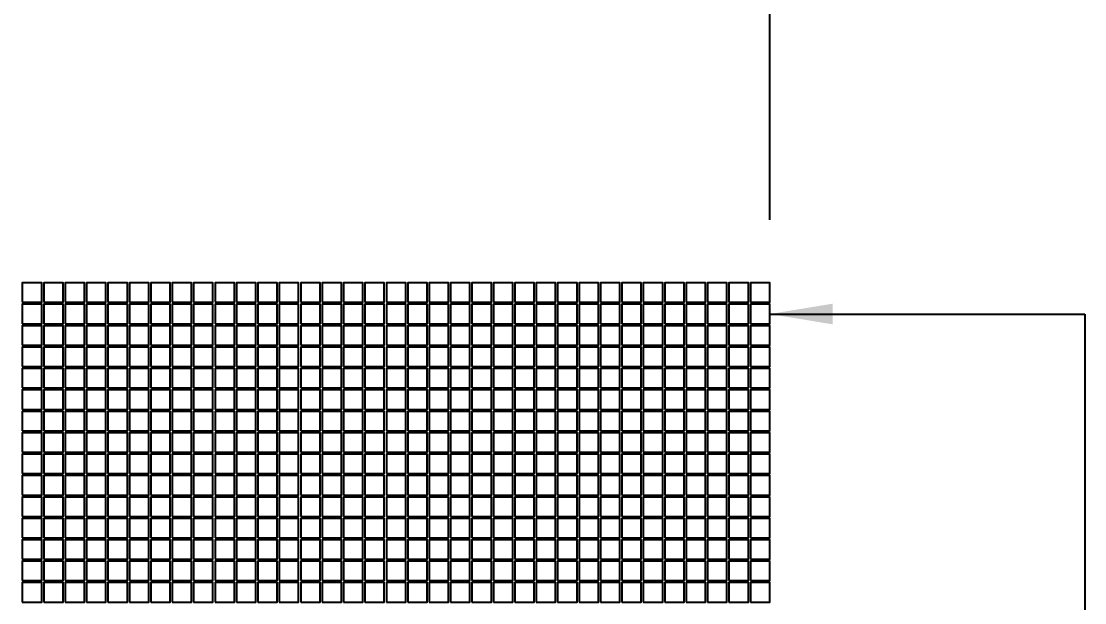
# Model space of a CAD drawing. Extents: x -1 to 152, y 0 to 80.
# Drawn here: x 95.8 to 104.24, y 58.66 to 63.28 of the extents above; entities that cross this region are included whole.
import ezdxf

# ---------------------------------------------------------------- set-up
doc = ezdxf.new("R2010")
doc.units = 0
doc.header["$MEASUREMENT"] = 0
for name, color, linetype in [('Dimension', 7, 'Continuous'), ('Index', 7, 'Continuous'), ('Pixel', 4, 'Continuous')]:
    doc.layers.add(name, color=color, linetype=linetype)
doc.styles.get("Standard").update_dxf_attribs({"font": 'TIMES.TTF'})
doc.dimstyles.get("Standard").update_dxf_attribs({"dimtxt": 0.18, "dimasz": 0.18, "dimexe": 0.18, "dimexo": 0.0625, "dimgap": 0.09, "dimtad": 0, "dimtih": 1, "dimtoh": 1, "dimdec": 4, "dimzin": 0, "dimdsep": 46, "dimtxsty": 'Standard', "dimcen": 0.09, "dimadec": 0, "dimazin": 0, "dimtfac": 1, "dimtdec": 4, "dimtofl": 0, "dimtmove": 0, "dimatfit": 3, "dimfxl": 0, "dimtolj": 1, "dimtzin": 0, "dimarcsym": 0})

# ---------------------------------------------------------------- blocks, each defined once
blk = doc.blocks.new('*D22')
at = {"layer": 'Defpoints', "color": 0}
for p in [(101.744, 65), (80, 61.204), (101.744, 61.204)]:
    blk.add_point(p, dxfattribs=at)
at = {"layer": 'Dimension', "color": 0, "lineweight": -2}
for p, q in [((80, 61.704), (80, 65.5)), ((101.744, 61.704), (101.744, 65.5)), ((80.5, 65), (84.776, 65)), ((101.244, 65), (96.968, 65))]:
    blk.add_line(p, q, dxfattribs=at)
at = {"layer": 'Dimension', "color": 0}
for points in [[(80.5, 65.0833), (80.5, 64.9167), (80, 65)], [(101.244, 65.0833), (101.244, 64.9167), (101.744, 65)]]:
    blk.add_solid(points, dxfattribs=at)
at = {"layer": 'Dimension', "color": 0, "insert": (90.872, 65), "char_height": 0.8, "attachment_point": 5}
blk.add_mtext('\\A1;P0.17x128-0.016=21.744', dxfattribs=at)

msp = doc.modelspace()

# ---------------------------------------------------------------- linework, layer by layer
at = {"layer": 'Pixel', "color": 2}
for points in [[(95.81, 61.05), (95.964, 61.05), (95.964, 61.204), (95.81, 61.204)], [(95.98, 61.05), (96.134, 61.05), (96.134, 61.204), (95.98, 61.204)], [(96.15, 61.05), (96.304, 61.05), (96.304, 61.204), (96.15, 61.204)], [(96.32, 61.05), (96.474, 61.05), (96.474, 61.204), (96.32, 61.204)], [(96.49, 61.05), (96.644, 61.05), (96.644, 61.204), (96.49, 61.204)], [(96.66, 61.05), (96.814, 61.05), (96.814, 61.204), (96.66, 61.204)], [(96.83, 61.05), (96.984, 61.05), (96.984, 61.204), (96.83, 61.204)], [(97, 61.05), (97.154, 61.05), (97.154, 61.204), (97, 61.204)], [(97.17, 61.05), (97.324, 61.05), (97.324, 61.204), (97.17, 61.204)], [(97.34, 61.05), (97.494, 61.05), (97.494, 61.204), (97.34, 61.204)], [(97.51, 61.05), (97.664, 61.05), (97.664, 61.204), (97.51, 61.204)], [(97.68, 61.05), (97.834, 61.05), (97.834, 61.204), (97.68, 61.204)], [(97.85, 61.05), (98.004, 61.05), (98.004, 61.204), (97.85, 61.204)], [(98.02, 61.05), (98.174, 61.05), (98.174, 61.204), (98.02, 61.204)], [(98.19, 61.05), (98.344, 61.05), (98.344, 61.204), (98.19, 61.204)], [(98.36, 61.05), (98.514, 61.05), (98.514, 61.204), (98.36, 61.204)], [(98.53, 61.05), (98.684, 61.05), (98.684, 61.204), (98.53, 61.204)], [(98.7, 61.05), (98.854, 61.05), (98.854, 61.204), (98.7, 61.204)], [(98.87, 61.05), (99.024, 61.05), (99.024, 61.204), (98.87, 61.204)], [(99.04, 61.05), (99.194, 61.05), (99.194, 61.204), (99.04, 61.204)], [(99.21, 61.05), (99.364, 61.05), (99.364, 61.204), (99.21, 61.204)], [(99.38, 61.05), (99.534, 61.05), (99.534, 61.204), (99.38, 61.204)], [(99.55, 61.05), (99.704, 61.05), (99.704, 61.204), (99.55, 61.204)], [(99.72, 61.05), (99.874, 61.05), (99.874, 61.204), (99.72, 61.204)], [(99.89, 61.05), (100.044, 61.05), (100.044, 61.204), (99.89, 61.204)], [(100.06, 61.05), (100.214, 61.05), (100.214, 61.204), (100.06, 61.204)], [(100.23, 61.05), (100.384, 61.05), (100.384, 61.204), (100.23, 61.204)], [(100.4, 61.05), (100.554, 61.05), (100.554, 61.204), (100.4, 61.204)], [(100.57, 61.05), (100.724, 61.05), (100.724, 61.204), (100.57, 61.204)], [(100.74, 61.05), (100.894, 61.05), (100.894, 61.204), (100.74, 61.204)], [(100.91, 61.05), (101.064, 61.05), (101.064, 61.204), (100.91, 61.204)], [(101.08, 61.05), (101.234, 61.05), (101.234, 61.204), (101.08, 61.204)], [(101.25, 61.05), (101.404, 61.05), (101.404, 61.204), (101.25, 61.204)], [(101.42, 61.05), (101.574, 61.05), (101.574, 61.204), (101.42, 61.204)], [(101.59, 61.05), (101.744, 61.05), (101.744, 61.204), (101.59, 61.204)], [(95.81, 60.88), (95.964, 60.88), (95.964, 61.034), (95.81, 61.034)], [(95.98, 60.88), (96.134, 60.88), (96.134, 61.034), (95.98, 61.034)], [(96.15, 60.88), (96.304, 60.88), (96.304, 61.034), (96.15, 61.034)], [(96.32, 60.88), (96.474, 60.88), (96.474, 61.034), (96.32, 61.034)], [(96.49, 60.88), (96.644, 60.88), (96.644, 61.034), (96.49, 61.034)], [(96.66, 60.88), (96.814, 60.88), (96.814, 61.034), (96.66, 61.034)], [(96.83, 60.88), (96.984, 60.88), (96.984, 61.034), (96.83, 61.034)], [(97, 60.88), (97.154, 60.88), (97.154, 61.034), (97, 61.034)], [(97.17, 60.88), (97.324, 60.88), (97.324, 61.034), (97.17, 61.034)], [(97.34, 60.88), (97.494, 60.88), (97.494, 61.034), (97.34, 61.034)], [(97.51, 60.88), (97.664, 60.88), (97.664, 61.034), (97.51, 61.034)], [(97.68, 60.88), (97.834, 60.88), (97.834, 61.034), (97.68, 61.034)], [(97.85, 60.88), (98.004, 60.88), (98.004, 61.034), (97.85, 61.034)], [(98.02, 60.88), (98.174, 60.88), (98.174, 61.034), (98.02, 61.034)], [(98.19, 60.88), (98.344, 60.88), (98.344, 61.034), (98.19, 61.034)], [(98.36, 60.88), (98.514, 60.88), (98.514, 61.034), (98.36, 61.034)], [(98.53, 60.88), (98.684, 60.88), (98.684, 61.034), (98.53, 61.034)], [(98.7, 60.88), (98.854, 60.88), (98.854, 61.034), (98.7, 61.034)], [(98.87, 60.88), (99.024, 60.88), (99.024, 61.034), (98.87, 61.034)], [(99.04, 60.88), (99.194, 60.88), (99.194, 61.034), (99.04, 61.034)], [(99.21, 60.88), (99.364, 60.88), (99.364, 61.034), (99.21, 61.034)], [(99.38, 60.88), (99.534, 60.88), (99.534, 61.034), (99.38, 61.034)], [(99.55, 60.88), (99.704, 60.88), (99.704, 61.034), (99.55, 61.034)], [(99.72, 60.88), (99.874, 60.88), (99.874, 61.034), (99.72, 61.034)], [(99.89, 60.88), (100.044, 60.88), (100.044, 61.034), (99.89, 61.034)], [(100.06, 60.88), (100.214, 60.88), (100.214, 61.034), (100.06, 61.034)], [(100.23, 60.88), (100.384, 60.88), (100.384, 61.034), (100.23, 61.034)], [(100.4, 60.88), (100.554, 60.88), (100.554, 61.034), (100.4, 61.034)], [(100.57, 60.88), (100.724, 60.88), (100.724, 61.034), (100.57, 61.034)], [(100.74, 60.88), (100.894, 60.88), (100.894, 61.034), (100.74, 61.034)], [(100.91, 60.88), (101.064, 60.88), (101.064, 61.034), (100.91, 61.034)], [(101.08, 60.88), (101.234, 60.88), (101.234, 61.034), (101.08, 61.034)], [(101.25, 60.88), (101.404, 60.88), (101.404, 61.034), (101.25, 61.034)], [(101.42, 60.88), (101.574, 60.88), (101.574, 61.034), (101.42, 61.034)], [(101.59, 60.88), (101.744, 60.88), (101.744, 61.034), (101.59, 61.034)], [(95.81, 60.71), (95.964, 60.71), (95.964, 60.864), (95.81, 60.864)], [(95.98, 60.71), (96.134, 60.71), (96.134, 60.864), (95.98, 60.864)], [(96.15, 60.71), (96.304, 60.71), (96.304, 60.864), (96.15, 60.864)], [(96.32, 60.71), (96.474, 60.71), (96.474, 60.864), (96.32, 60.864)], [(96.49, 60.71), (96.644, 60.71), (96.644, 60.864), (96.49, 60.864)], [(96.66, 60.71), (96.814, 60.71), (96.814, 60.864), (96.66, 60.864)], [(96.83, 60.71), (96.984, 60.71), (96.984, 60.864), (96.83, 60.864)], [(97, 60.71), (97.154, 60.71), (97.154, 60.864), (97, 60.864)], [(97.17, 60.71), (97.324, 60.71), (97.324, 60.864), (97.17, 60.864)], [(97.34, 60.71), (97.494, 60.71), (97.494, 60.864), (97.34, 60.864)], [(97.51, 60.71), (97.664, 60.71), (97.664, 60.864), (97.51, 60.864)], [(97.68, 60.71), (97.834, 60.71), (97.834, 60.864), (97.68, 60.864)], [(97.85, 60.71), (98.004, 60.71), (98.004, 60.864), (97.85, 60.864)], [(98.02, 60.71), (98.174, 60.71), (98.174, 60.864), (98.02, 60.864)], [(98.19, 60.71), (98.344, 60.71), (98.344, 60.864), (98.19, 60.864)], [(98.36, 60.71), (98.514, 60.71), (98.514, 60.864), (98.36, 60.864)], [(98.53, 60.71), (98.684, 60.71), (98.684, 60.864), (98.53, 60.864)], [(98.7, 60.71), (98.854, 60.71), (98.854, 60.864), (98.7, 60.864)], [(98.87, 60.71), (99.024, 60.71), (99.024, 60.864), (98.87, 60.864)], [(99.04, 60.71), (99.194, 60.71), (99.194, 60.864), (99.04, 60.864)], [(99.21, 60.71), (99.364, 60.71), (99.364, 60.864), (99.21, 60.864)], [(99.38, 60.71), (99.534, 60.71), (99.534, 60.864), (99.38, 60.864)], [(99.55, 60.71), (99.704, 60.71), (99.704, 60.864), (99.55, 60.864)], [(99.72, 60.71), (99.874, 60.71), (99.874, 60.864), (99.72, 60.864)], [(99.89, 60.71), (100.044, 60.71), (100.044, 60.864), (99.89, 60.864)], [(100.06, 60.71), (100.214, 60.71), (100.214, 60.864), (100.06, 60.864)], [(100.23, 60.71), (100.384, 60.71), (100.384, 60.864), (100.23, 60.864)], [(100.4, 60.71), (100.554, 60.71), (100.554, 60.864), (100.4, 60.864)], [(100.57, 60.71), (100.724, 60.71), (100.724, 60.864), (100.57, 60.864)], [(100.74, 60.71), (100.894, 60.71), (100.894, 60.864), (100.74, 60.864)], [(100.91, 60.71), (101.064, 60.71), (101.064, 60.864), (100.91, 60.864)], [(101.08, 60.71), (101.234, 60.71), (101.234, 60.864), (101.08, 60.864)], [(101.25, 60.71), (101.404, 60.71), (101.404, 60.864), (101.25, 60.864)], [(101.42, 60.71), (101.574, 60.71), (101.574, 60.864), (101.42, 60.864)], [(101.59, 60.71), (101.744, 60.71), (101.744, 60.864), (101.59, 60.864)], [(95.81, 60.54), (95.964, 60.54), (95.964, 60.694), (95.81, 60.694)], [(95.98, 60.54), (96.134, 60.54), (96.134, 60.694), (95.98, 60.694)], [(96.15, 60.54), (96.304, 60.54), (96.304, 60.694), (96.15, 60.694)], [(96.32, 60.54), (96.474, 60.54), (96.474, 60.694), (96.32, 60.694)], [(96.49, 60.54), (96.644, 60.54), (96.644, 60.694), (96.49, 60.694)], [(96.66, 60.54), (96.814, 60.54), (96.814, 60.694), (96.66, 60.694)], [(96.83, 60.54), (96.984, 60.54), (96.984, 60.694), (96.83, 60.694)], [(97, 60.54), (97.154, 60.54), (97.154, 60.694), (97, 60.694)], [(97.17, 60.54), (97.324, 60.54), (97.324, 60.694), (97.17, 60.694)], [(97.34, 60.54), (97.494, 60.54), (97.494, 60.694), (97.34, 60.694)], [(97.51, 60.54), (97.664, 60.54), (97.664, 60.694), (97.51, 60.694)], [(97.68, 60.54), (97.834, 60.54), (97.834, 60.694), (97.68, 60.694)], [(97.85, 60.54), (98.004, 60.54), (98.004, 60.694), (97.85, 60.694)], [(98.02, 60.54), (98.174, 60.54), (98.174, 60.694), (98.02, 60.694)], [(98.19, 60.54), (98.344, 60.54), (98.344, 60.694), (98.19, 60.694)], [(98.36, 60.54), (98.514, 60.54), (98.514, 60.694), (98.36, 60.694)], [(98.53, 60.54), (98.684, 60.54), (98.684, 60.694), (98.53, 60.694)], [(98.7, 60.54), (98.854, 60.54), (98.854, 60.694), (98.7, 60.694)], [(98.87, 60.54), (99.024, 60.54), (99.024, 60.694), (98.87, 60.694)], [(99.04, 60.54), (99.194, 60.54), (99.194, 60.694), (99.04, 60.694)], [(99.21, 60.54), (99.364, 60.54), (99.364, 60.694), (99.21, 60.694)], [(99.38, 60.54), (99.534, 60.54), (99.534, 60.694), (99.38, 60.694)], [(99.55, 60.54), (99.704, 60.54), (99.704, 60.694), (99.55, 60.694)], [(99.72, 60.54), (99.874, 60.54), (99.874, 60.694), (99.72, 60.694)], [(99.89, 60.54), (100.044, 60.54), (100.044, 60.694), (99.89, 60.694)], [(100.06, 60.54), (100.214, 60.54), (100.214, 60.694), (100.06, 60.694)], [(100.23, 60.54), (100.384, 60.54), (100.384, 60.694), (100.23, 60.694)], [(100.4, 60.54), (100.554, 60.54), (100.554, 60.694), (100.4, 60.694)], [(100.57, 60.54), (100.724, 60.54), (100.724, 60.694), (100.57, 60.694)], [(100.74, 60.54), (100.894, 60.54), (100.894, 60.694), (100.74, 60.694)], [(100.91, 60.54), (101.064, 60.54), (101.064, 60.694), (100.91, 60.694)], [(101.08, 60.54), (101.234, 60.54), (101.234, 60.694), (101.08, 60.694)], [(101.25, 60.54), (101.404, 60.54), (101.404, 60.694), (101.25, 60.694)], [(101.42, 60.54), (101.574, 60.54), (101.574, 60.694), (101.42, 60.694)], [(101.59, 60.54), (101.744, 60.54), (101.744, 60.694), (101.59, 60.694)], [(95.81, 60.37), (95.964, 60.37), (95.964, 60.524), (95.81, 60.524)], [(95.98, 60.37), (96.134, 60.37), (96.134, 60.524), (95.98, 60.524)], [(96.15, 60.37), (96.304, 60.37), (96.304, 60.524), (96.15, 60.524)], [(96.32, 60.37), (96.474, 60.37), (96.474, 60.524), (96.32, 60.524)], [(96.49, 60.37), (96.644, 60.37), (96.644, 60.524), (96.49, 60.524)], [(96.66, 60.37), (96.814, 60.37), (96.814, 60.524), (96.66, 60.524)], [(96.83, 60.37), (96.984, 60.37), (96.984, 60.524), (96.83, 60.524)], [(97, 60.37), (97.154, 60.37), (97.154, 60.524), (97, 60.524)], [(97.17, 60.37), (97.324, 60.37), (97.324, 60.524), (97.17, 60.524)], [(97.34, 60.37), (97.494, 60.37), (97.494, 60.524), (97.34, 60.524)], [(97.51, 60.37), (97.664, 60.37), (97.664, 60.524), (97.51, 60.524)], [(97.68, 60.37), (97.834, 60.37), (97.834, 60.524), (97.68, 60.524)], [(97.85, 60.37), (98.004, 60.37), (98.004, 60.524), (97.85, 60.524)], [(98.02, 60.37), (98.174, 60.37), (98.174, 60.524), (98.02, 60.524)], [(98.19, 60.37), (98.344, 60.37), (98.344, 60.524), (98.19, 60.524)], [(98.36, 60.37), (98.514, 60.37), (98.514, 60.524), (98.36, 60.524)], [(98.53, 60.37), (98.684, 60.37), (98.684, 60.524), (98.53, 60.524)], [(98.7, 60.37), (98.854, 60.37), (98.854, 60.524), (98.7, 60.524)], [(98.87, 60.37), (99.024, 60.37), (99.024, 60.524), (98.87, 60.524)], [(99.04, 60.37), (99.194, 60.37), (99.194, 60.524), (99.04, 60.524)], [(99.21, 60.37), (99.364, 60.37), (99.364, 60.524), (99.21, 60.524)], [(99.38, 60.37), (99.534, 60.37), (99.534, 60.524), (99.38, 60.524)], [(99.55, 60.37), (99.704, 60.37), (99.704, 60.524), (99.55, 60.524)], [(99.72, 60.37), (99.874, 60.37), (99.874, 60.524), (99.72, 60.524)], [(99.89, 60.37), (100.044, 60.37), (100.044, 60.524), (99.89, 60.524)], [(100.06, 60.37), (100.214, 60.37), (100.214, 60.524), (100.06, 60.524)], [(100.23, 60.37), (100.384, 60.37), (100.384, 60.524), (100.23, 60.524)], [(100.4, 60.37), (100.554, 60.37), (100.554, 60.524), (100.4, 60.524)], [(100.57, 60.37), (100.724, 60.37), (100.724, 60.524), (100.57, 60.524)], [(100.74, 60.37), (100.894, 60.37), (100.894, 60.524), (100.74, 60.524)], [(100.91, 60.37), (101.064, 60.37), (101.064, 60.524), (100.91, 60.524)], [(101.08, 60.37), (101.234, 60.37), (101.234, 60.524), (101.08, 60.524)], [(101.25, 60.37), (101.404, 60.37), (101.404, 60.524), (101.25, 60.524)], [(101.42, 60.37), (101.574, 60.37), (101.574, 60.524), (101.42, 60.524)], [(101.59, 60.37), (101.744, 60.37), (101.744, 60.524), (101.59, 60.524)], [(95.81, 60.2), (95.964, 60.2), (95.964, 60.354), (95.81, 60.354)], [(95.98, 60.2), (96.134, 60.2), (96.134, 60.354), (95.98, 60.354)], [(96.15, 60.2), (96.304, 60.2), (96.304, 60.354), (96.15, 60.354)], [(96.32, 60.2), (96.474, 60.2), (96.474, 60.354), (96.32, 60.354)], [(96.49, 60.2), (96.644, 60.2), (96.644, 60.354), (96.49, 60.354)], [(96.66, 60.2), (96.814, 60.2), (96.814, 60.354), (96.66, 60.354)], [(96.83, 60.2), (96.984, 60.2), (96.984, 60.354), (96.83, 60.354)], [(97, 60.2), (97.154, 60.2), (97.154, 60.354), (97, 60.354)], [(97.17, 60.2), (97.324, 60.2), (97.324, 60.354), (97.17, 60.354)], [(97.34, 60.2), (97.494, 60.2), (97.494, 60.354), (97.34, 60.354)], [(97.51, 60.2), (97.664, 60.2), (97.664, 60.354), (97.51, 60.354)], [(97.68, 60.2), (97.834, 60.2), (97.834, 60.354), (97.68, 60.354)], [(97.85, 60.2), (98.004, 60.2), (98.004, 60.354), (97.85, 60.354)], [(98.02, 60.2), (98.174, 60.2), (98.174, 60.354), (98.02, 60.354)], [(98.19, 60.2), (98.344, 60.2), (98.344, 60.354), (98.19, 60.354)], [(98.36, 60.2), (98.514, 60.2), (98.514, 60.354), (98.36, 60.354)], [(98.53, 60.2), (98.684, 60.2), (98.684, 60.354), (98.53, 60.354)], [(98.7, 60.2), (98.854, 60.2), (98.854, 60.354), (98.7, 60.354)], [(98.87, 60.2), (99.024, 60.2), (99.024, 60.354), (98.87, 60.354)], [(99.04, 60.2), (99.194, 60.2), (99.194, 60.354), (99.04, 60.354)], [(99.21, 60.2), (99.364, 60.2), (99.364, 60.354), (99.21, 60.354)], [(99.38, 60.2), (99.534, 60.2), (99.534, 60.354), (99.38, 60.354)], [(99.55, 60.2), (99.704, 60.2), (99.704, 60.354), (99.55, 60.354)], [(99.72, 60.2), (99.874, 60.2), (99.874, 60.354), (99.72, 60.354)], [(99.89, 60.2), (100.044, 60.2), (100.044, 60.354), (99.89, 60.354)], [(100.06, 60.2), (100.214, 60.2), (100.214, 60.354), (100.06, 60.354)], [(100.23, 60.2), (100.384, 60.2), (100.384, 60.354), (100.23, 60.354)], [(100.4, 60.2), (100.554, 60.2), (100.554, 60.354), (100.4, 60.354)], [(100.57, 60.2), (100.724, 60.2), (100.724, 60.354), (100.57, 60.354)], [(100.74, 60.2), (100.894, 60.2), (100.894, 60.354), (100.74, 60.354)], [(100.91, 60.2), (101.064, 60.2), (101.064, 60.354), (100.91, 60.354)], [(101.08, 60.2), (101.234, 60.2), (101.234, 60.354), (101.08, 60.354)], [(101.25, 60.2), (101.404, 60.2), (101.404, 60.354), (101.25, 60.354)], [(101.42, 60.2), (101.574, 60.2), (101.574, 60.354), (101.42, 60.354)], [(101.59, 60.2), (101.744, 60.2), (101.744, 60.354), (101.59, 60.354)], [(95.81, 60.03), (95.964, 60.03), (95.964, 60.184), (95.81, 60.184)], [(95.98, 60.03), (96.134, 60.03), (96.134, 60.184), (95.98, 60.184)], [(96.15, 60.03), (96.304, 60.03), (96.304, 60.184), (96.15, 60.184)], [(96.32, 60.03), (96.474, 60.03), (96.474, 60.184), (96.32, 60.184)], [(96.49, 60.03), (96.644, 60.03), (96.644, 60.184), (96.49, 60.184)], [(96.66, 60.03), (96.814, 60.03), (96.814, 60.184), (96.66, 60.184)], [(96.83, 60.03), (96.984, 60.03), (96.984, 60.184), (96.83, 60.184)], [(97, 60.03), (97.154, 60.03), (97.154, 60.184), (97, 60.184)], [(97.17, 60.03), (97.324, 60.03), (97.324, 60.184), (97.17, 60.184)], [(97.34, 60.03), (97.494, 60.03), (97.494, 60.184), (97.34, 60.184)], [(97.51, 60.03), (97.664, 60.03), (97.664, 60.184), (97.51, 60.184)], [(97.68, 60.03), (97.834, 60.03), (97.834, 60.184), (97.68, 60.184)], [(97.85, 60.03), (98.004, 60.03), (98.004, 60.184), (97.85, 60.184)], [(98.02, 60.03), (98.174, 60.03), (98.174, 60.184), (98.02, 60.184)], [(98.19, 60.03), (98.344, 60.03), (98.344, 60.184), (98.19, 60.184)], [(98.36, 60.03), (98.514, 60.03), (98.514, 60.184), (98.36, 60.184)], [(98.53, 60.03), (98.684, 60.03), (98.684, 60.184), (98.53, 60.184)], [(98.7, 60.03), (98.854, 60.03), (98.854, 60.184), (98.7, 60.184)], [(98.87, 60.03), (99.024, 60.03), (99.024, 60.184), (98.87, 60.184)], [(99.04, 60.03), (99.194, 60.03), (99.194, 60.184), (99.04, 60.184)], [(99.21, 60.03), (99.364, 60.03), (99.364, 60.184), (99.21, 60.184)], [(99.38, 60.03), (99.534, 60.03), (99.534, 60.184), (99.38, 60.184)], [(99.55, 60.03), (99.704, 60.03), (99.704, 60.184), (99.55, 60.184)], [(99.72, 60.03), (99.874, 60.03), (99.874, 60.184), (99.72, 60.184)], [(99.89, 60.03), (100.044, 60.03), (100.044, 60.184), (99.89, 60.184)], [(100.06, 60.03), (100.214, 60.03), (100.214, 60.184), (100.06, 60.184)], [(100.23, 60.03), (100.384, 60.03), (100.384, 60.184), (100.23, 60.184)], [(100.4, 60.03), (100.554, 60.03), (100.554, 60.184), (100.4, 60.184)], [(100.57, 60.03), (100.724, 60.03), (100.724, 60.184), (100.57, 60.184)], [(100.74, 60.03), (100.894, 60.03), (100.894, 60.184), (100.74, 60.184)], [(100.91, 60.03), (101.064, 60.03), (101.064, 60.184), (100.91, 60.184)], [(101.08, 60.03), (101.234, 60.03), (101.234, 60.184), (101.08, 60.184)], [(101.25, 60.03), (101.404, 60.03), (101.404, 60.184), (101.25, 60.184)], [(101.42, 60.03), (101.574, 60.03), (101.574, 60.184), (101.42, 60.184)], [(101.59, 60.03), (101.744, 60.03), (101.744, 60.184), (101.59, 60.184)], [(95.81, 59.86), (95.964, 59.86), (95.964, 60.014), (95.81, 60.014)], [(95.98, 59.86), (96.134, 59.86), (96.134, 60.014), (95.98, 60.014)], [(96.15, 59.86), (96.304, 59.86), (96.304, 60.014), (96.15, 60.014)], [(96.32, 59.86), (96.474, 59.86), (96.474, 60.014), (96.32, 60.014)], [(96.49, 59.86), (96.644, 59.86), (96.644, 60.014), (96.49, 60.014)], [(96.66, 59.86), (96.814, 59.86), (96.814, 60.014), (96.66, 60.014)], [(96.83, 59.86), (96.984, 59.86), (96.984, 60.014), (96.83, 60.014)], [(97, 59.86), (97.154, 59.86), (97.154, 60.014), (97, 60.014)], [(97.17, 59.86), (97.324, 59.86), (97.324, 60.014), (97.17, 60.014)], [(97.34, 59.86), (97.494, 59.86), (97.494, 60.014), (97.34, 60.014)], [(97.51, 59.86), (97.664, 59.86), (97.664, 60.014), (97.51, 60.014)], [(97.68, 59.86), (97.834, 59.86), (97.834, 60.014), (97.68, 60.014)], [(97.85, 59.86), (98.004, 59.86), (98.004, 60.014), (97.85, 60.014)], [(98.02, 59.86), (98.174, 59.86), (98.174, 60.014), (98.02, 60.014)], [(98.19, 59.86), (98.344, 59.86), (98.344, 60.014), (98.19, 60.014)], [(98.36, 59.86), (98.514, 59.86), (98.514, 60.014), (98.36, 60.014)], [(98.53, 59.86), (98.684, 59.86), (98.684, 60.014), (98.53, 60.014)], [(98.7, 59.86), (98.854, 59.86), (98.854, 60.014), (98.7, 60.014)], [(98.87, 59.86), (99.024, 59.86), (99.024, 60.014), (98.87, 60.014)], [(99.04, 59.86), (99.194, 59.86), (99.194, 60.014), (99.04, 60.014)], [(99.21, 59.86), (99.364, 59.86), (99.364, 60.014), (99.21, 60.014)], [(99.38, 59.86), (99.534, 59.86), (99.534, 60.014), (99.38, 60.014)], [(99.55, 59.86), (99.704, 59.86), (99.704, 60.014), (99.55, 60.014)], [(99.72, 59.86), (99.874, 59.86), (99.874, 60.014), (99.72, 60.014)], [(99.89, 59.86), (100.044, 59.86), (100.044, 60.014), (99.89, 60.014)], [(100.06, 59.86), (100.214, 59.86), (100.214, 60.014), (100.06, 60.014)], [(100.23, 59.86), (100.384, 59.86), (100.384, 60.014), (100.23, 60.014)], [(100.4, 59.86), (100.554, 59.86), (100.554, 60.014), (100.4, 60.014)], [(100.57, 59.86), (100.724, 59.86), (100.724, 60.014), (100.57, 60.014)], [(100.74, 59.86), (100.894, 59.86), (100.894, 60.014), (100.74, 60.014)], [(100.91, 59.86), (101.064, 59.86), (101.064, 60.014), (100.91, 60.014)], [(101.08, 59.86), (101.234, 59.86), (101.234, 60.014), (101.08, 60.014)], [(101.25, 59.86), (101.404, 59.86), (101.404, 60.014), (101.25, 60.014)], [(101.42, 59.86), (101.574, 59.86), (101.574, 60.014), (101.42, 60.014)], [(101.59, 59.86), (101.744, 59.86), (101.744, 60.014), (101.59, 60.014)], [(95.81, 59.69), (95.964, 59.69), (95.964, 59.844), (95.81, 59.844)], [(95.98, 59.69), (96.134, 59.69), (96.134, 59.844), (95.98, 59.844)], [(96.15, 59.69), (96.304, 59.69), (96.304, 59.844), (96.15, 59.844)], [(96.32, 59.69), (96.474, 59.69), (96.474, 59.844), (96.32, 59.844)], [(96.49, 59.69), (96.644, 59.69), (96.644, 59.844), (96.49, 59.844)], [(96.66, 59.69), (96.814, 59.69), (96.814, 59.844), (96.66, 59.844)], [(96.83, 59.69), (96.984, 59.69), (96.984, 59.844), (96.83, 59.844)], [(97, 59.69), (97.154, 59.69), (97.154, 59.844), (97, 59.844)], [(97.17, 59.69), (97.324, 59.69), (97.324, 59.844), (97.17, 59.844)], [(97.34, 59.69), (97.494, 59.69), (97.494, 59.844), (97.34, 59.844)], [(97.51, 59.69), (97.664, 59.69), (97.664, 59.844), (97.51, 59.844)], [(97.68, 59.69), (97.834, 59.69), (97.834, 59.844), (97.68, 59.844)], [(97.85, 59.69), (98.004, 59.69), (98.004, 59.844), (97.85, 59.844)], [(98.02, 59.69), (98.174, 59.69), (98.174, 59.844), (98.02, 59.844)], [(98.19, 59.69), (98.344, 59.69), (98.344, 59.844), (98.19, 59.844)], [(98.36, 59.69), (98.514, 59.69), (98.514, 59.844), (98.36, 59.844)], [(98.53, 59.69), (98.684, 59.69), (98.684, 59.844), (98.53, 59.844)], [(98.7, 59.69), (98.854, 59.69), (98.854, 59.844), (98.7, 59.844)], [(98.87, 59.69), (99.024, 59.69), (99.024, 59.844), (98.87, 59.844)], [(99.04, 59.69), (99.194, 59.69), (99.194, 59.844), (99.04, 59.844)], [(99.21, 59.69), (99.364, 59.69), (99.364, 59.844), (99.21, 59.844)], [(99.38, 59.69), (99.534, 59.69), (99.534, 59.844), (99.38, 59.844)], [(99.55, 59.69), (99.704, 59.69), (99.704, 59.844), (99.55, 59.844)], [(99.72, 59.69), (99.874, 59.69), (99.874, 59.844), (99.72, 59.844)], [(99.89, 59.69), (100.044, 59.69), (100.044, 59.844), (99.89, 59.844)], [(100.06, 59.69), (100.214, 59.69), (100.214, 59.844), (100.06, 59.844)], [(100.23, 59.69), (100.384, 59.69), (100.384, 59.844), (100.23, 59.844)], [(100.4, 59.69), (100.554, 59.69), (100.554, 59.844), (100.4, 59.844)], [(100.57, 59.69), (100.724, 59.69), (100.724, 59.844), (100.57, 59.844)], [(100.74, 59.69), (100.894, 59.69), (100.894, 59.844), (100.74, 59.844)], [(100.91, 59.69), (101.064, 59.69), (101.064, 59.844), (100.91, 59.844)], [(101.08, 59.69), (101.234, 59.69), (101.234, 59.844), (101.08, 59.844)], [(101.25, 59.69), (101.404, 59.69), (101.404, 59.844), (101.25, 59.844)], [(101.42, 59.69), (101.574, 59.69), (101.574, 59.844), (101.42, 59.844)], [(101.59, 59.69), (101.744, 59.69), (101.744, 59.844), (101.59, 59.844)], [(95.81, 59.52), (95.964, 59.52), (95.964, 59.674), (95.81, 59.674)], [(95.98, 59.52), (96.134, 59.52), (96.134, 59.674), (95.98, 59.674)], [(96.15, 59.52), (96.304, 59.52), (96.304, 59.674), (96.15, 59.674)], [(96.32, 59.52), (96.474, 59.52), (96.474, 59.674), (96.32, 59.674)], [(96.49, 59.52), (96.644, 59.52), (96.644, 59.674), (96.49, 59.674)], [(96.66, 59.52), (96.814, 59.52), (96.814, 59.674), (96.66, 59.674)], [(96.83, 59.52), (96.984, 59.52), (96.984, 59.674), (96.83, 59.674)], [(97, 59.52), (97.154, 59.52), (97.154, 59.674), (97, 59.674)], [(97.17, 59.52), (97.324, 59.52), (97.324, 59.674), (97.17, 59.674)], [(97.34, 59.52), (97.494, 59.52), (97.494, 59.674), (97.34, 59.674)], [(97.51, 59.52), (97.664, 59.52), (97.664, 59.674), (97.51, 59.674)], [(97.68, 59.52), (97.834, 59.52), (97.834, 59.674), (97.68, 59.674)], [(97.85, 59.52), (98.004, 59.52), (98.004, 59.674), (97.85, 59.674)], [(98.02, 59.52), (98.174, 59.52), (98.174, 59.674), (98.02, 59.674)], [(98.19, 59.52), (98.344, 59.52), (98.344, 59.674), (98.19, 59.674)], [(98.36, 59.52), (98.514, 59.52), (98.514, 59.674), (98.36, 59.674)], [(98.53, 59.52), (98.684, 59.52), (98.684, 59.674), (98.53, 59.674)], [(98.7, 59.52), (98.854, 59.52), (98.854, 59.674), (98.7, 59.674)], [(98.87, 59.52), (99.024, 59.52), (99.024, 59.674), (98.87, 59.674)], [(99.04, 59.52), (99.194, 59.52), (99.194, 59.674), (99.04, 59.674)], [(99.21, 59.52), (99.364, 59.52), (99.364, 59.674), (99.21, 59.674)], [(99.38, 59.52), (99.534, 59.52), (99.534, 59.674), (99.38, 59.674)], [(99.55, 59.52), (99.704, 59.52), (99.704, 59.674), (99.55, 59.674)], [(99.72, 59.52), (99.874, 59.52), (99.874, 59.674), (99.72, 59.674)], [(99.89, 59.52), (100.044, 59.52), (100.044, 59.674), (99.89, 59.674)], [(100.06, 59.52), (100.214, 59.52), (100.214, 59.674), (100.06, 59.674)], [(100.23, 59.52), (100.384, 59.52), (100.384, 59.674), (100.23, 59.674)], [(100.4, 59.52), (100.554, 59.52), (100.554, 59.674), (100.4, 59.674)], [(100.57, 59.52), (100.724, 59.52), (100.724, 59.674), (100.57, 59.674)], [(100.74, 59.52), (100.894, 59.52), (100.894, 59.674), (100.74, 59.674)], [(100.91, 59.52), (101.064, 59.52), (101.064, 59.674), (100.91, 59.674)], [(101.08, 59.52), (101.234, 59.52), (101.234, 59.674), (101.08, 59.674)], [(101.25, 59.52), (101.404, 59.52), (101.404, 59.674), (101.25, 59.674)], [(101.42, 59.52), (101.574, 59.52), (101.574, 59.674), (101.42, 59.674)], [(101.59, 59.52), (101.744, 59.52), (101.744, 59.674), (101.59, 59.674)], [(95.81, 59.35), (95.964, 59.35), (95.964, 59.504), (95.81, 59.504)], [(95.98, 59.35), (96.134, 59.35), (96.134, 59.504), (95.98, 59.504)], [(96.15, 59.35), (96.304, 59.35), (96.304, 59.504), (96.15, 59.504)], [(96.32, 59.35), (96.474, 59.35), (96.474, 59.504), (96.32, 59.504)], [(96.49, 59.35), (96.644, 59.35), (96.644, 59.504), (96.49, 59.504)], [(96.66, 59.35), (96.814, 59.35), (96.814, 59.504), (96.66, 59.504)], [(96.83, 59.35), (96.984, 59.35), (96.984, 59.504), (96.83, 59.504)], [(97, 59.35), (97.154, 59.35), (97.154, 59.504), (97, 59.504)], [(97.17, 59.35), (97.324, 59.35), (97.324, 59.504), (97.17, 59.504)], [(97.34, 59.35), (97.494, 59.35), (97.494, 59.504), (97.34, 59.504)], [(97.51, 59.35), (97.664, 59.35), (97.664, 59.504), (97.51, 59.504)], [(97.68, 59.35), (97.834, 59.35), (97.834, 59.504), (97.68, 59.504)], [(97.85, 59.35), (98.004, 59.35), (98.004, 59.504), (97.85, 59.504)], [(98.02, 59.35), (98.174, 59.35), (98.174, 59.504), (98.02, 59.504)], [(98.19, 59.35), (98.344, 59.35), (98.344, 59.504), (98.19, 59.504)], [(98.36, 59.35), (98.514, 59.35), (98.514, 59.504), (98.36, 59.504)], [(98.53, 59.35), (98.684, 59.35), (98.684, 59.504), (98.53, 59.504)], [(98.7, 59.35), (98.854, 59.35), (98.854, 59.504), (98.7, 59.504)], [(98.87, 59.35), (99.024, 59.35), (99.024, 59.504), (98.87, 59.504)], [(99.04, 59.35), (99.194, 59.35), (99.194, 59.504), (99.04, 59.504)], [(99.21, 59.35), (99.364, 59.35), (99.364, 59.504), (99.21, 59.504)], [(99.38, 59.35), (99.534, 59.35), (99.534, 59.504), (99.38, 59.504)], [(99.55, 59.35), (99.704, 59.35), (99.704, 59.504), (99.55, 59.504)], [(99.72, 59.35), (99.874, 59.35), (99.874, 59.504), (99.72, 59.504)], [(99.89, 59.35), (100.044, 59.35), (100.044, 59.504), (99.89, 59.504)], [(100.06, 59.35), (100.214, 59.35), (100.214, 59.504), (100.06, 59.504)], [(100.23, 59.35), (100.384, 59.35), (100.384, 59.504), (100.23, 59.504)], [(100.4, 59.35), (100.554, 59.35), (100.554, 59.504), (100.4, 59.504)], [(100.57, 59.35), (100.724, 59.35), (100.724, 59.504), (100.57, 59.504)], [(100.74, 59.35), (100.894, 59.35), (100.894, 59.504), (100.74, 59.504)], [(100.91, 59.35), (101.064, 59.35), (101.064, 59.504), (100.91, 59.504)], [(101.08, 59.35), (101.234, 59.35), (101.234, 59.504), (101.08, 59.504)], [(101.25, 59.35), (101.404, 59.35), (101.404, 59.504), (101.25, 59.504)], [(101.42, 59.35), (101.574, 59.35), (101.574, 59.504), (101.42, 59.504)], [(101.59, 59.35), (101.744, 59.35), (101.744, 59.504), (101.59, 59.504)], [(95.81, 59.18), (95.964, 59.18), (95.964, 59.334), (95.81, 59.334)], [(95.98, 59.18), (96.134, 59.18), (96.134, 59.334), (95.98, 59.334)], [(96.15, 59.18), (96.304, 59.18), (96.304, 59.334), (96.15, 59.334)], [(96.32, 59.18), (96.474, 59.18), (96.474, 59.334), (96.32, 59.334)], [(96.49, 59.18), (96.644, 59.18), (96.644, 59.334), (96.49, 59.334)], [(96.66, 59.18), (96.814, 59.18), (96.814, 59.334), (96.66, 59.334)], [(96.83, 59.18), (96.984, 59.18), (96.984, 59.334), (96.83, 59.334)], [(97, 59.18), (97.154, 59.18), (97.154, 59.334), (97, 59.334)], [(97.17, 59.18), (97.324, 59.18), (97.324, 59.334), (97.17, 59.334)], [(97.34, 59.18), (97.494, 59.18), (97.494, 59.334), (97.34, 59.334)], [(97.51, 59.18), (97.664, 59.18), (97.664, 59.334), (97.51, 59.334)], [(97.68, 59.18), (97.834, 59.18), (97.834, 59.334), (97.68, 59.334)], [(97.85, 59.18), (98.004, 59.18), (98.004, 59.334), (97.85, 59.334)], [(98.02, 59.18), (98.174, 59.18), (98.174, 59.334), (98.02, 59.334)], [(98.19, 59.18), (98.344, 59.18), (98.344, 59.334), (98.19, 59.334)], [(98.36, 59.18), (98.514, 59.18), (98.514, 59.334), (98.36, 59.334)], [(98.53, 59.18), (98.684, 59.18), (98.684, 59.334), (98.53, 59.334)], [(98.7, 59.18), (98.854, 59.18), (98.854, 59.334), (98.7, 59.334)], [(98.87, 59.18), (99.024, 59.18), (99.024, 59.334), (98.87, 59.334)], [(99.04, 59.18), (99.194, 59.18), (99.194, 59.334), (99.04, 59.334)], [(99.21, 59.18), (99.364, 59.18), (99.364, 59.334), (99.21, 59.334)], [(99.38, 59.18), (99.534, 59.18), (99.534, 59.334), (99.38, 59.334)], [(99.55, 59.18), (99.704, 59.18), (99.704, 59.334), (99.55, 59.334)], [(99.72, 59.18), (99.874, 59.18), (99.874, 59.334), (99.72, 59.334)], [(99.89, 59.18), (100.044, 59.18), (100.044, 59.334), (99.89, 59.334)], [(100.06, 59.18), (100.214, 59.18), (100.214, 59.334), (100.06, 59.334)], [(100.23, 59.18), (100.384, 59.18), (100.384, 59.334), (100.23, 59.334)], [(100.4, 59.18), (100.554, 59.18), (100.554, 59.334), (100.4, 59.334)], [(100.57, 59.18), (100.724, 59.18), (100.724, 59.334), (100.57, 59.334)], [(100.74, 59.18), (100.894, 59.18), (100.894, 59.334), (100.74, 59.334)], [(100.91, 59.18), (101.064, 59.18), (101.064, 59.334), (100.91, 59.334)], [(101.08, 59.18), (101.234, 59.18), (101.234, 59.334), (101.08, 59.334)], [(101.25, 59.18), (101.404, 59.18), (101.404, 59.334), (101.25, 59.334)], [(101.42, 59.18), (101.574, 59.18), (101.574, 59.334), (101.42, 59.334)], [(101.59, 59.18), (101.744, 59.18), (101.744, 59.334), (101.59, 59.334)], [(95.81, 59.01), (95.964, 59.01), (95.964, 59.164), (95.81, 59.164)], [(95.98, 59.01), (96.134, 59.01), (96.134, 59.164), (95.98, 59.164)], [(96.15, 59.01), (96.304, 59.01), (96.304, 59.164), (96.15, 59.164)], [(96.32, 59.01), (96.474, 59.01), (96.474, 59.164), (96.32, 59.164)], [(96.49, 59.01), (96.644, 59.01), (96.644, 59.164), (96.49, 59.164)], [(96.66, 59.01), (96.814, 59.01), (96.814, 59.164), (96.66, 59.164)], [(96.83, 59.01), (96.984, 59.01), (96.984, 59.164), (96.83, 59.164)], [(97, 59.01), (97.154, 59.01), (97.154, 59.164), (97, 59.164)], [(97.17, 59.01), (97.324, 59.01), (97.324, 59.164), (97.17, 59.164)], [(97.34, 59.01), (97.494, 59.01), (97.494, 59.164), (97.34, 59.164)], [(97.51, 59.01), (97.664, 59.01), (97.664, 59.164), (97.51, 59.164)], [(97.68, 59.01), (97.834, 59.01), (97.834, 59.164), (97.68, 59.164)], [(97.85, 59.01), (98.004, 59.01), (98.004, 59.164), (97.85, 59.164)], [(98.02, 59.01), (98.174, 59.01), (98.174, 59.164), (98.02, 59.164)], [(98.19, 59.01), (98.344, 59.01), (98.344, 59.164), (98.19, 59.164)], [(98.36, 59.01), (98.514, 59.01), (98.514, 59.164), (98.36, 59.164)], [(98.53, 59.01), (98.684, 59.01), (98.684, 59.164), (98.53, 59.164)], [(98.7, 59.01), (98.854, 59.01), (98.854, 59.164), (98.7, 59.164)], [(98.87, 59.01), (99.024, 59.01), (99.024, 59.164), (98.87, 59.164)], [(99.04, 59.01), (99.194, 59.01), (99.194, 59.164), (99.04, 59.164)], [(99.21, 59.01), (99.364, 59.01), (99.364, 59.164), (99.21, 59.164)], [(99.38, 59.01), (99.534, 59.01), (99.534, 59.164), (99.38, 59.164)], [(99.55, 59.01), (99.704, 59.01), (99.704, 59.164), (99.55, 59.164)], [(99.72, 59.01), (99.874, 59.01), (99.874, 59.164), (99.72, 59.164)], [(99.89, 59.01), (100.044, 59.01), (100.044, 59.164), (99.89, 59.164)], [(100.06, 59.01), (100.214, 59.01), (100.214, 59.164), (100.06, 59.164)], [(100.23, 59.01), (100.384, 59.01), (100.384, 59.164), (100.23, 59.164)], [(100.4, 59.01), (100.554, 59.01), (100.554, 59.164), (100.4, 59.164)], [(100.57, 59.01), (100.724, 59.01), (100.724, 59.164), (100.57, 59.164)], [(100.74, 59.01), (100.894, 59.01), (100.894, 59.164), (100.74, 59.164)], [(100.91, 59.01), (101.064, 59.01), (101.064, 59.164), (100.91, 59.164)], [(101.08, 59.01), (101.234, 59.01), (101.234, 59.164), (101.08, 59.164)], [(101.25, 59.01), (101.404, 59.01), (101.404, 59.164), (101.25, 59.164)], [(101.42, 59.01), (101.574, 59.01), (101.574, 59.164), (101.42, 59.164)], [(101.59, 59.01), (101.744, 59.01), (101.744, 59.164), (101.59, 59.164)], [(95.81, 58.84), (95.964, 58.84), (95.964, 58.994), (95.81, 58.994)], [(95.98, 58.84), (96.134, 58.84), (96.134, 58.994), (95.98, 58.994)], [(96.15, 58.84), (96.304, 58.84), (96.304, 58.994), (96.15, 58.994)], [(96.32, 58.84), (96.474, 58.84), (96.474, 58.994), (96.32, 58.994)], [(96.49, 58.84), (96.644, 58.84), (96.644, 58.994), (96.49, 58.994)], [(96.66, 58.84), (96.814, 58.84), (96.814, 58.994), (96.66, 58.994)], [(96.83, 58.84), (96.984, 58.84), (96.984, 58.994), (96.83, 58.994)], [(97, 58.84), (97.154, 58.84), (97.154, 58.994), (97, 58.994)], [(97.17, 58.84), (97.324, 58.84), (97.324, 58.994), (97.17, 58.994)], [(97.34, 58.84), (97.494, 58.84), (97.494, 58.994), (97.34, 58.994)], [(97.51, 58.84), (97.664, 58.84), (97.664, 58.994), (97.51, 58.994)], [(97.68, 58.84), (97.834, 58.84), (97.834, 58.994), (97.68, 58.994)], [(97.85, 58.84), (98.004, 58.84), (98.004, 58.994), (97.85, 58.994)], [(98.02, 58.84), (98.174, 58.84), (98.174, 58.994), (98.02, 58.994)], [(98.19, 58.84), (98.344, 58.84), (98.344, 58.994), (98.19, 58.994)], [(98.36, 58.84), (98.514, 58.84), (98.514, 58.994), (98.36, 58.994)], [(98.53, 58.84), (98.684, 58.84), (98.684, 58.994), (98.53, 58.994)], [(98.7, 58.84), (98.854, 58.84), (98.854, 58.994), (98.7, 58.994)], [(98.87, 58.84), (99.024, 58.84), (99.024, 58.994), (98.87, 58.994)], [(99.04, 58.84), (99.194, 58.84), (99.194, 58.994), (99.04, 58.994)], [(99.21, 58.84), (99.364, 58.84), (99.364, 58.994), (99.21, 58.994)], [(99.38, 58.84), (99.534, 58.84), (99.534, 58.994), (99.38, 58.994)], [(99.55, 58.84), (99.704, 58.84), (99.704, 58.994), (99.55, 58.994)], [(99.72, 58.84), (99.874, 58.84), (99.874, 58.994), (99.72, 58.994)], [(99.89, 58.84), (100.044, 58.84), (100.044, 58.994), (99.89, 58.994)], [(100.06, 58.84), (100.214, 58.84), (100.214, 58.994), (100.06, 58.994)], [(100.23, 58.84), (100.384, 58.84), (100.384, 58.994), (100.23, 58.994)], [(100.4, 58.84), (100.554, 58.84), (100.554, 58.994), (100.4, 58.994)], [(100.57, 58.84), (100.724, 58.84), (100.724, 58.994), (100.57, 58.994)], [(100.74, 58.84), (100.894, 58.84), (100.894, 58.994), (100.74, 58.994)], [(100.91, 58.84), (101.064, 58.84), (101.064, 58.994), (100.91, 58.994)], [(101.08, 58.84), (101.234, 58.84), (101.234, 58.994), (101.08, 58.994)], [(101.25, 58.84), (101.404, 58.84), (101.404, 58.994), (101.25, 58.994)], [(101.42, 58.84), (101.574, 58.84), (101.574, 58.994), (101.42, 58.994)], [(101.59, 58.84), (101.744, 58.84), (101.744, 58.994), (101.59, 58.994)], [(95.81, 58.67), (95.964, 58.67), (95.964, 58.824), (95.81, 58.824)], [(95.98, 58.67), (96.134, 58.67), (96.134, 58.824), (95.98, 58.824)], [(96.15, 58.67), (96.304, 58.67), (96.304, 58.824), (96.15, 58.824)], [(96.32, 58.67), (96.474, 58.67), (96.474, 58.824), (96.32, 58.824)], [(96.49, 58.67), (96.644, 58.67), (96.644, 58.824), (96.49, 58.824)], [(96.66, 58.67), (96.814, 58.67), (96.814, 58.824), (96.66, 58.824)], [(96.83, 58.67), (96.984, 58.67), (96.984, 58.824), (96.83, 58.824)], [(97, 58.67), (97.154, 58.67), (97.154, 58.824), (97, 58.824)], [(97.17, 58.67), (97.324, 58.67), (97.324, 58.824), (97.17, 58.824)], [(97.34, 58.67), (97.494, 58.67), (97.494, 58.824), (97.34, 58.824)], [(97.51, 58.67), (97.664, 58.67), (97.664, 58.824), (97.51, 58.824)], [(97.68, 58.67), (97.834, 58.67), (97.834, 58.824), (97.68, 58.824)], [(97.85, 58.67), (98.004, 58.67), (98.004, 58.824), (97.85, 58.824)], [(98.02, 58.67), (98.174, 58.67), (98.174, 58.824), (98.02, 58.824)], [(98.19, 58.67), (98.344, 58.67), (98.344, 58.824), (98.19, 58.824)], [(98.36, 58.67), (98.514, 58.67), (98.514, 58.824), (98.36, 58.824)], [(98.53, 58.67), (98.684, 58.67), (98.684, 58.824), (98.53, 58.824)], [(98.7, 58.67), (98.854, 58.67), (98.854, 58.824), (98.7, 58.824)], [(98.87, 58.67), (99.024, 58.67), (99.024, 58.824), (98.87, 58.824)], [(99.04, 58.67), (99.194, 58.67), (99.194, 58.824), (99.04, 58.824)], [(99.21, 58.67), (99.364, 58.67), (99.364, 58.824), (99.21, 58.824)], [(99.38, 58.67), (99.534, 58.67), (99.534, 58.824), (99.38, 58.824)], [(99.55, 58.67), (99.704, 58.67), (99.704, 58.824), (99.55, 58.824)], [(99.72, 58.67), (99.874, 58.67), (99.874, 58.824), (99.72, 58.824)], [(99.89, 58.67), (100.044, 58.67), (100.044, 58.824), (99.89, 58.824)], [(100.06, 58.67), (100.214, 58.67), (100.214, 58.824), (100.06, 58.824)], [(100.23, 58.67), (100.384, 58.67), (100.384, 58.824), (100.23, 58.824)], [(100.4, 58.67), (100.554, 58.67), (100.554, 58.824), (100.4, 58.824)], [(100.57, 58.67), (100.724, 58.67), (100.724, 58.824), (100.57, 58.824)], [(100.74, 58.67), (100.894, 58.67), (100.894, 58.824), (100.74, 58.824)], [(100.91, 58.67), (101.064, 58.67), (101.064, 58.824), (100.91, 58.824)], [(101.08, 58.67), (101.234, 58.67), (101.234, 58.824), (101.08, 58.824)], [(101.25, 58.67), (101.404, 58.67), (101.404, 58.824), (101.25, 58.824)], [(101.42, 58.67), (101.574, 58.67), (101.574, 58.824), (101.42, 58.824)], [(101.59, 58.67), (101.744, 58.67), (101.744, 58.824), (101.59, 58.824)]]:
    msp.add_lwpolyline(points, close=True, dxfattribs=at)

# ---------------------------------------------------------------- dimensions: what is measured, and where the dimension line sits
at = {"layer": 'Dimension'}
dim = msp.add_linear_dim(base=(101.744, 65), p1=(80, 61.204), p2=(101.744, 61.204), text='P0.17x128-0.016=<>', dimstyle='Standard', override={"dimtxt": 0.8, "dimasz": 0.5, "dimexe": 0.5, "dimexo": 0.5, "dimgap": 0.1, "dimtih": 0, "dimtoh": 0, "dimdec": 3}, dxfattribs=at)
dim.commit()
dim.dimension.update_dxf_attribs({"geometry": '*D22', "text_midpoint": (90.872, 65)})

# ---------------------------------------------------------------- leaders
at = {"layer": 'Index', "color": 5}
msp.add_leader([(101.744, 60.957), (104.244, 60.957), (104.244, 36.70711)], dimstyle='Standard', override={"dimtxt": 0.5, "dimasz": 0.5, "dimexe": 0.5, "dimexo": 0.5, "dimgap": 0.1, "dimtih": 0, "dimdec": 3}, dxfattribs=at)

doc.saveas('drawing.dxf')
